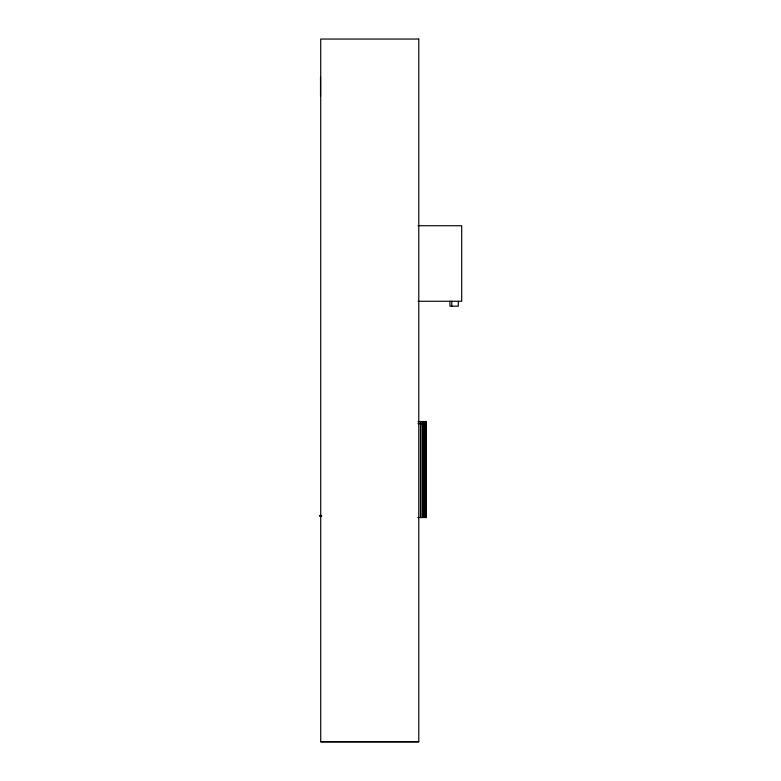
<?xml version="1.0" encoding="UTF-8"?>
<svg xmlns="http://www.w3.org/2000/svg" width="781" height="781" viewBox="0 0 781 781"><rect width="100%" height="100%" fill="white"/><g stroke="black" fill="none" stroke-linecap="round" stroke-linejoin="round"><path stroke-width="1.17" d="M418.001 225.729L461.688 225.729L461.688 301.271L418.001 301.271M418.02 421.535L426.25 421.535L426.348 517.52L417.815 517.52M418.02 423.663L426.348 423.663M319.995 515.509L321.547 515.509M321.645 515.85L319.312 515.85L321.645 516.016M320.718 741.657L418.782 741.657M458.31 301.271L458.31 306.181L449.924 306.181L449.924 301.271M451.76 301.271L451.76 306.181M426.231 421.535L426.201 517.52M425.957 421.535L426.055 517.52M425.801 423.663L425.801 517.52M425.694 421.535L425.694 423.663M425.303 421.535L425.411 517.52M425.167 423.663L425.167 517.52M425.059 421.535L425.059 423.663M424.786 421.535L424.893 517.52M424.63 421.535L424.737 517.52M424.288 423.663L424.288 517.52M424.19 421.535L424.19 423.663M423.673 423.663L423.673 517.52M423.575 421.535L423.575 423.663M422.911 423.663L422.911 517.52M422.804 421.535L422.804 423.663M422.004 423.663L422.004 517.52M421.906 421.535L421.906 423.663M420.471 423.663L420.471 517.52M420.363 421.535L420.363 423.663M320.522 77.192L320.522 96.004M418.782 39.05L320.718 39.05L320.718 741.94L418.782 741.94L418.782 39.05"/></g></svg>
